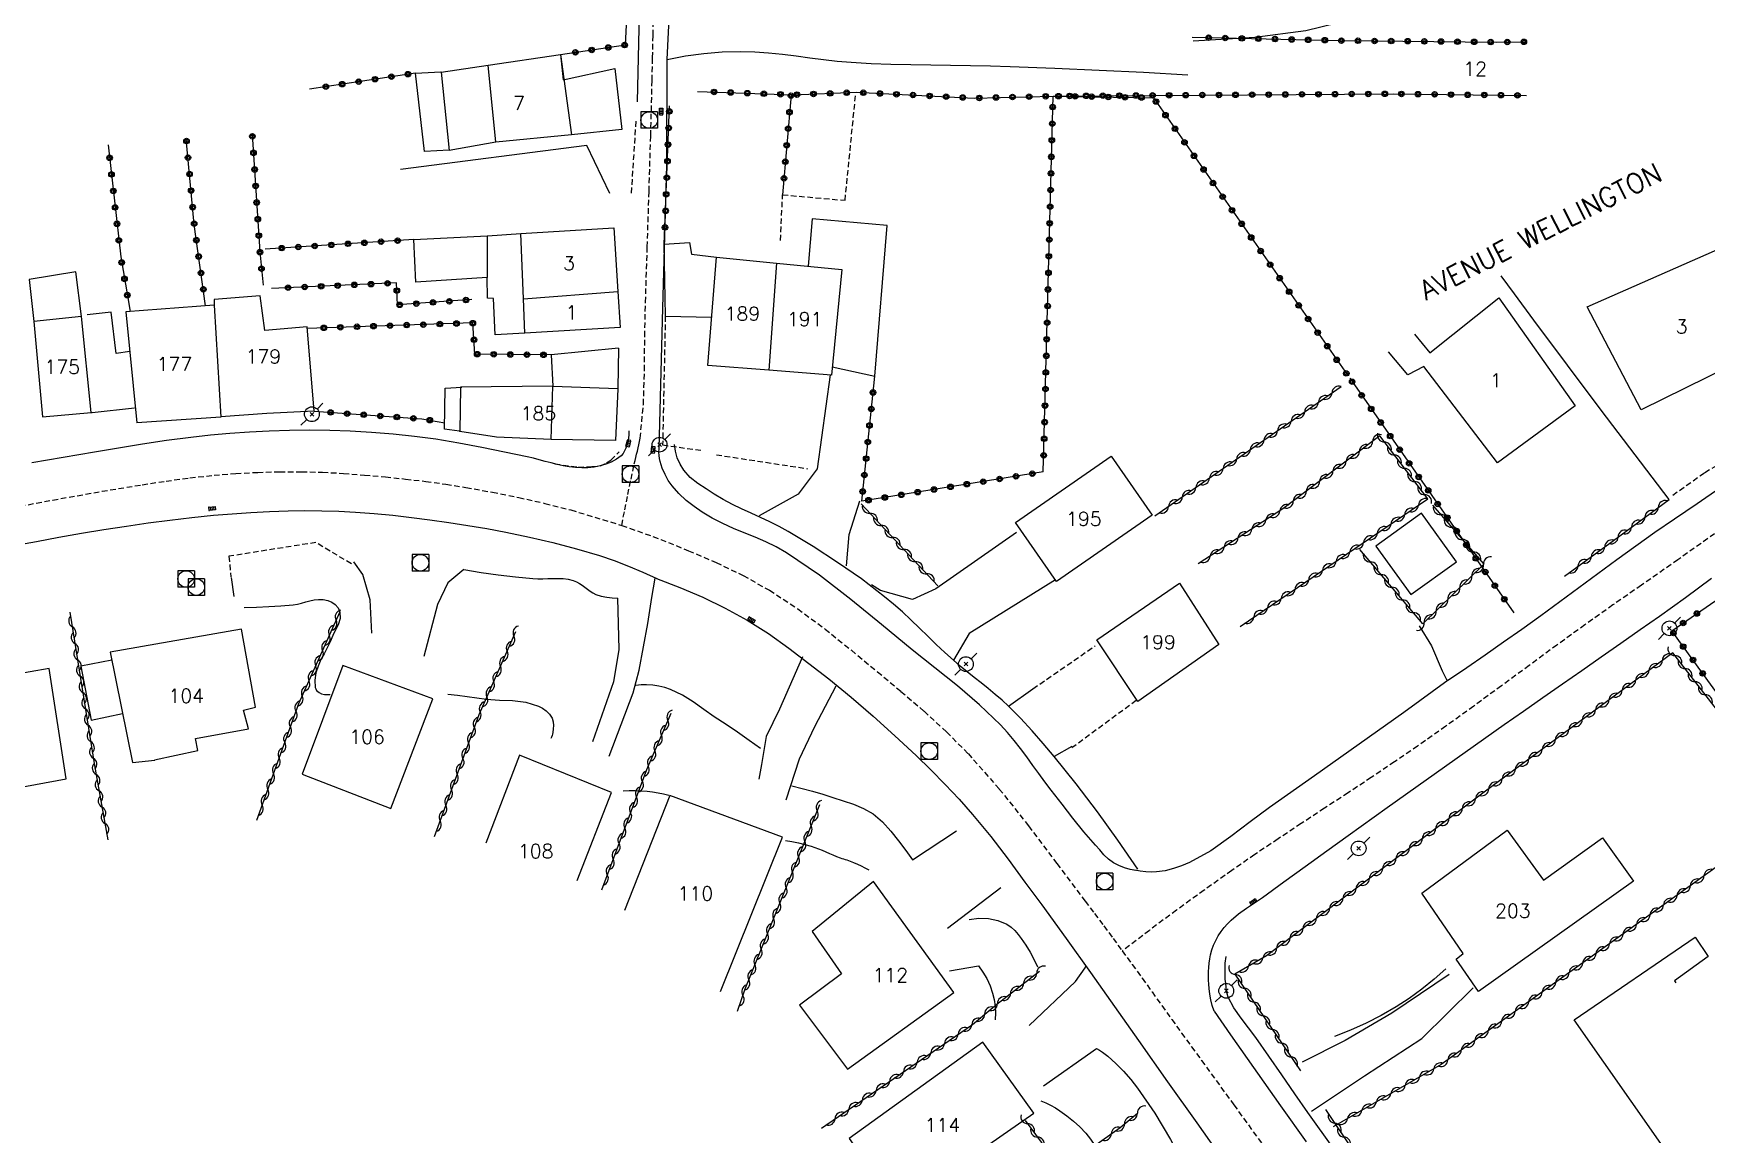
# Model space of a CAD drawing. Header units: millimetres. Extents: x 150997 to 152001, y 151999 to 153001.
# Drawn here: x 151647.9 to 151799.2, y 152485.7 to 152585.3 of the extents above; entities that cross this region are included whole.
import ezdxf
from ezdxf.enums import TextEntityAlignment as Align

# ---------------------------------------------------------------- set-up
doc = ezdxf.new("R2010")
doc.units = ezdxf.units.MM
doc.linetypes.add('DASHED', pattern=[0.75, 0.5, -0.25])
doc.layers.get('0').update_dxf_attribs({"linetype": 'CONTINUOUS'})
for name, color, linetype in [('W0001', 6, 'DASHED'), ('W0008', 7, 'CONTINUOUS'), ('W0014', 7, 'CONTINUOUS'), ('W0017', 7, 'CONTINUOUS'), ('W0071', 7, 'CONTINUOUS'), ('W0101', 7, 'CONTINUOUS'), ('W0104', 1, 'CONTINUOUS'), ('W0112', 1, 'DASHED'), ('W0211', 2, 'CONTINUOUS'), ('W0214', 2, 'CONTINUOUS'), ('W0300', 7, 'CONTINUOUS'), ('W0310', 3, 'CONTINUOUS'), ('W0323', 7, 'CONTINUOUS'), ('W0401', 7, 'CONTINUOUS'), ('W0420', 7, 'CONTINUOUS'), ('W0473', 7, 'CONTINUOUS'), ('W0989', 7, 'CONTINUOUS'), ('W0991', 7, 'CONTINUOUS'), ('W1102', 7, 'CONTINUOUS')]:
    doc.layers.add(name, color=color, linetype=linetype)
doc.styles.get("Standard").update_dxf_attribs({"font": 'romans.shx', "width": 0.85})

# ---------------------------------------------------------------- blocks, each defined once
blk = doc.blocks.new('T473')
for p, q in [((-0.166667, 0.166667), (0.166667, -0.166667)), ((-0.166667, -0.166667), (0.166667, 0.166667)), ((0.500001, 0.500001), (1.000002, 1.000002)), ((-1.000002, -1.000002), (-0.500001, -0.500001))]:
    blk.add_line(p, q)
blk.add_ellipse((0, 0), major_axis=(0.471405, 0.471405), ratio=1, start_param=5.4977871438, end_param=11.780972451)
blk = doc.blocks.new('T420')
for p, q in [((0.75, 0.75), (-0.75, 0.75)), ((-0.75, 0.75), (-0.75, -0.75)), ((0.75, 0.75), (0.75, -0.75)), ((0.75, -0.75), (-0.75, -0.75))]:
    blk.add_line(p, q)
blk.add_ellipse((0, 0), major_axis=(-0.53, 0.53), ratio=1, start_param=3.926991, end_param=10.210176)
blk = doc.blocks.new('T401')
for p, q in [((-0.3, 0.3), (0, 0.3)), ((-0.3, -0.25), (-0.3, 0.3)), ((-0.3, 0.15), (0, 0.15)), ((-0.3, 0), (0, 0)), ((0, 0.3), (0, -0.25)), ((-0.3, -0.15), (0, -0.15)), ((-0.3, -0.25), (-0.3, -0.3)), ((-0.3, -0.3), (0, -0.3)), ((0, -0.3), (0, -0.25))]:
    blk.add_line(p, q)
blk = doc.blocks.new('t310o')
at = {"color": 0, "linetype": 'Continuous'}
for centre, start, end in [((-0.5, 0.38), 216.8699, 323.1304), ((0.5, -0.37), 36.8699, 143.1303)]:
    blk.add_arc(centre, 0.625, start, end, dxfattribs=at)
blk = doc.blocks.new('t323o')
at = {"color": 0, "linetype": 'Continuous'}
for radius in [0.25, 0.15]:
    blk.add_circle((0, 0), radius, dxfattribs=at)

msp = doc.modelspace()

# ---------------------------------------------------------------- linework, layer by layer
at = {"layer": 'W0001'}
for points in [[(151701.12, 152540.81), (151701.39, 152542.2), (151701.67, 152543.6), (151701.96, 152544.99), (151702.25, 152546.38), (151702.32, 152546.66), (151702.39, 152546.95), (151702.47, 152547.24), (151702.54, 152547.53), (151702.62, 152547.81), (151702.68, 152548.1), (151702.74, 152548.4), (151702.79, 152548.69), (151703.08, 152551.75), (151703.18, 152554.83), (151703.2, 152557.91), (151703.27, 152560.98), (151703.43, 152565.99), (151703.59, 152571.01), (151703.74, 152576.03), (151703.87, 152581.05), (151703.91, 152583.09), (151703.95, 152585.13), (151703.98, 152587.17)], [(151646.71, 152542.54), (151648.19, 152542.82), (151649.68, 152543.09), (151651.16, 152543.36), (151652.65, 152543.63), (151654.14, 152543.89), (151655.63, 152544.13), (151657.78, 152544.48), (151659.93, 152544.81), (151662.09, 152545.11), (151664.26, 152545.34), (151666.23, 152545.5), (151668.21, 152545.6), (151670.19, 152545.66), (151672.18, 152545.66), (151674.08, 152545.61), (151675.97, 152545.51), (151677.87, 152545.36), (151679.76, 152545.19), (151681.58, 152545), (151683.41, 152544.78), (151685.23, 152544.53), (151687.04, 152544.24), (151689.43, 152543.81), (151691.81, 152543.33), (151694.17, 152542.8), (151696.52, 152542.2), (151701.12, 152540.81)], [(151701.12, 152540.81), (151704.65, 152539.54), (151707.16, 152538.52), (151709.65, 152537.45), (151712.1, 152536.27), (151714.47, 152534.94), (151717.04, 152533.27), (151719.5, 152531.43), (151721.88, 152529.51), (151724.24, 152527.57), (151726.36, 152525.8), (151728.45, 152524), (151730.48, 152522.13), (151732.43, 152520.17), (151735.25, 152516.97), (151737.9, 152513.63), (151740.46, 152510.23), (151743.02, 152506.83), (151743.87, 152505.71), (151744.71, 152504.59), (151745.54, 152503.46), (151746.37, 152502.33)], [(151799.92, 152540.05), (151796.6, 152537.7), (151793.3, 152535.39), (151790.73, 152533.62), (151788.19, 152531.81), (151785.67, 152529.99), (151783.16, 152528.14), (151780.65, 152526.3), (151778.14, 152524.46), (151775.61, 152522.64), (151773.07, 152520.85), (151770.98, 152519.42), (151768.88, 152518.01), (151766.78, 152516.62), (151764.66, 152515.23), (151762.55, 152513.85), (151760.45, 152512.45), (151758.35, 152511.04), (151756.27, 152509.6), (151753.77, 152507.82), (151751.28, 152506.02), (151748.82, 152504.19), (151746.37, 152502.33)], [(151746.37, 152502.33), (151747.27, 152501.1), (151748.17, 152499.86), (151749.06, 152498.62), (151749.95, 152497.38), (151750.85, 152496.14), (151751.74, 152494.9), (151752.63, 152493.66), (151753.53, 152492.43), (151756.45, 152488.41), (151759.37, 152484.39)]]:
    msp.add_lwpolyline(points, dxfattribs=at)
at = {"layer": 'W0008'}
for points in [[(151704.49, 152547.72), (151704.85, 152560.49), (151705.21, 152573.39), (151705.23, 152582.94), (151705.93, 152597.13), (151706.75, 152618.68), (151703.48, 152618.96), (151703.02, 152601.72), (151702.51, 152579.1)], [(151704.26, 152535.99), (151706.37, 152535.2), (151708.45, 152534.31), (151710.47, 152533.32), (151712.45, 152532.23), (151714.38, 152531.02), (151716.24, 152529.71), (151718.05, 152528.33), (151719.83, 152526.92), (151721.87, 152525.26), (151723.86, 152523.55), (151725.81, 152521.79), (151727.73, 152519.99), (151729.05, 152518.7), (151730.35, 152517.39), (151731.62, 152516.05), (151732.84, 152514.66), (151734.48, 152512.68), (151736.05, 152510.63), (151737.57, 152508.56), (151739.1, 152506.49), (151741.31, 152503.45), (151743.49, 152500.38), (151745.66, 152497.3), (151747.83, 152494.23), (151750.47, 152490.5), (151753.12, 152486.77), (151755.76, 152483.03)], [(151775.84, 152526.8), (151771.82, 152523.9), (151767.78, 152521.02), (151763.74, 152518.15), (151759.68, 152515.3), (151757.93, 152514.01), (151756.18, 152512.66), (151754.38, 152511.39), (151752.45, 152510.32), (151751.74, 152510.02), (151751, 152509.77), (151750.25, 152509.58), (151749.48, 152509.47), (151748.98, 152509.45), (151748.49, 152509.47), (151748, 152509.53), (151747.51, 152509.64)]]:
    msp.add_lwpolyline(points, dxfattribs=at)
at = {"layer": 'W0014'}
for points in [[(151701.77, 152549.37), (151701.77, 152549.04), (151701.73, 152548.7), (151701.66, 152548.37), (151701.57, 152548.05), (151701.48, 152547.8), (151701.38, 152547.55), (151701.25, 152547.31), (151701.08, 152547.11), (151700.65, 152546.78), (151700.18, 152546.53), (151699.69, 152546.34), (151699.18, 152546.2), (151698.63, 152546.08), (151698.06, 152546.02), (151697.5, 152546.01), (151696.93, 152546.03), (151696.38, 152546.09), (151695.82, 152546.19), (151695.28, 152546.31), (151694.74, 152546.45), (151694.2, 152546.59), (151693.66, 152546.74), (151693.13, 152546.88), (151692.58, 152547), (151690.52, 152547.43), (151688.46, 152547.86), (151686.38, 152548.25), (151684.3, 152548.59), (151682.38, 152548.84), (151680.45, 152549.05), (151678.51, 152549.21), (151676.57, 152549.33), (151674.74, 152549.39), (151672.91, 152549.41), (151671.09, 152549.38), (151669.26, 152549.33), (151667.48, 152549.24), (151665.7, 152549.11), (151663.93, 152548.95), (151662.16, 152548.76), (151659.97, 152548.47), (151657.8, 152548.14), (151655.62, 152547.78), (151653.45, 152547.42), (151650.62, 152546.95), (151647.79, 152546.47)], [(151747.61, 152509.61), (151747.08, 152509.69), (151746.56, 152509.84), (151746.06, 152510.04), (151745.59, 152510.29), (151745.12, 152510.63), (151744.71, 152511.03), (151744.33, 152511.46), (151743.95, 152511.88), (151742.91, 152513.09), (151741.91, 152514.34), (151740.93, 152515.61), (151739.95, 152516.87), (151739.38, 152517.61), (151738.83, 152518.36), (151738.28, 152519.11), (151737.73, 152519.87), (151737.17, 152520.62), (151736.59, 152521.36), (151735.99, 152522.07), (151735.36, 152522.77), (151733.47, 152524.59), (151731.47, 152526.29), (151729.42, 152527.92), (151727.37, 152529.55), (151724.61, 152531.83), (151721.84, 152534.12), (151718.99, 152536.32), (151716.01, 152538.33), (151715.09, 152538.86), (151714.14, 152539.32), (151713.17, 152539.74), (151712.2, 152540.14), (151711.22, 152540.54), (151710.26, 152540.97), (151709.31, 152541.45), (151708.4, 152542), (151707.66, 152542.51), (151706.95, 152543.07), (151706.28, 152543.69), (151705.68, 152544.37), (151705.33, 152544.88), (151705.04, 152545.42), (151704.79, 152545.98), (151704.6, 152546.57), (151704.54, 152546.85), (151704.5, 152547.14), (151704.48, 152547.43), (151704.49, 152547.72)], [(151747.78, 152509.72), (151745.98, 152512.33), (151744.12, 152514.91), (151742.2, 152517.43), (151740.21, 152519.91), (151739.23, 152521.09), (151738.22, 152522.24), (151737.18, 152523.36), (151736.1, 152524.45), (151735.5, 152525), (151734.88, 152525.53), (151734.26, 152526.05), (151733.62, 152526.56), (151732.98, 152527.06), (151732.35, 152527.57), (151731.72, 152528.08), (151731.1, 152528.61), (151730.32, 152529.32), (151729.55, 152530.05), (151728.79, 152530.78), (151728.03, 152531.52), (151727.27, 152532.26), (151726.5, 152532.99), (151725.7, 152533.69), (151724.88, 152534.36), (151722.79, 152535.96), (151720.63, 152537.46), (151718.43, 152538.89), (151716.18, 152540.25), (151715.36, 152540.71), (151714.52, 152541.13), (151713.67, 152541.52), (151712.81, 152541.91), (151711.96, 152542.3), (151711.12, 152542.71), (151710.29, 152543.15), (151709.48, 152543.63), (151708.75, 152544.1), (151708.01, 152544.58), (151707.32, 152545.14), (151706.73, 152545.8), (151706.4, 152546.33), (151706.14, 152546.91), (151705.97, 152547.51), (151705.88, 152548.13)], [(151800.38, 152544.17), (151798.33, 152542.76), (151796.28, 152541.36), (151794.52, 152540.15), (151792.79, 152538.92), (151791.07, 152537.68), (151789.36, 152536.42), (151787.65, 152535.15), (151785.94, 152533.89), (151784.22, 152532.64), (151782.5, 152531.4), (151780.85, 152530.24), (151779.19, 152529.08), (151777.53, 152527.94), (151775.86, 152526.8)], [(151646.17, 152538.99), (151648.2, 152539.36), (151650.24, 152539.73), (151652.27, 152540.09), (151654.31, 152540.43), (151656.36, 152540.75), (151658.32, 152541.03), (151660.28, 152541.29), (151662.25, 152541.52), (151664.22, 152541.72), (151665.9, 152541.86), (151667.58, 152541.98), (151669.27, 152542.07), (151670.95, 152542.12), (151672.48, 152542.14), (151674.01, 152542.13), (151675.54, 152542.09), (151677.06, 152542.01), (151678.74, 152541.89), (151680.42, 152541.73), (151682.1, 152541.53), (151683.77, 152541.32), (151685.49, 152541.08), (151687.21, 152540.81), (151688.92, 152540.52), (151690.63, 152540.19), (151692.77, 152539.73), (151694.9, 152539.25), (151697.02, 152538.7), (151699.11, 152538.07), (151700.43, 152537.62), (151701.73, 152537.12), (151703.02, 152536.58), (151704.28, 152535.99)], [(151754.67, 152496.89), (151754.51, 152497.39), (151754.39, 152497.9), (151754.29, 152498.41), (151754.23, 152498.93), (151754.2, 152499.31), (151754.18, 152499.69), (151754.17, 152500.07), (151754.17, 152500.46), (151754.19, 152500.84), (151754.23, 152501.22), (151754.28, 152501.61), (151754.35, 152501.98), (151754.47, 152502.43), (151754.63, 152502.86), (151754.83, 152503.28), (151755.05, 152503.68), (151755.31, 152504.07), (151755.59, 152504.44), (151755.89, 152504.79), (151756.22, 152505.12), (151756.89, 152505.69), (151757.6, 152506.19), (151758.33, 152506.67), (151759.04, 152507.16), (151760.98, 152508.57), (151762.91, 152509.97), (151764.85, 152511.37), (151766.79, 152512.77), (151770.31, 152515.29), (151773.84, 152517.79), (151777.36, 152520.3), (151780.9, 152522.79), (151782.65, 152524.02), (151784.4, 152525.25), (151786.16, 152526.48), (151787.91, 152527.7), (151789.67, 152528.93), (151791.43, 152530.15), (151793.18, 152531.38), (151794.94, 152532.61), (151796.12, 152533.45), (151797.29, 152534.3), (151798.46, 152535.16), (151799.63, 152536.02)], [(151765.5, 152484.43), (151763.16, 152487.73), (151761.98, 152489.42), (151760.8, 152491.11), (151759.62, 152492.8), (151758.45, 152494.5), (151757.79, 152495.38), (151757.11, 152496.25), (151756.46, 152497.17), (151755.95, 152498.16), (151755.85, 152498.45), (151755.79, 152498.76), (151755.75, 152499.06), (151755.72, 152499.37), (151755.68, 152499.78), (151755.67, 152500.19), (151755.66, 152500.6), (151755.67, 152501.01), (151755.68, 152501.22), (151755.7, 152501.42), (151755.72, 152501.62), (151755.75, 152501.83)], [(151763.02, 152485.06), (151760.71, 152488.33), (151759.2, 152490.47), (151757.7, 152492.61), (151756.2, 152494.75), (151754.7, 152496.89)]]:
    msp.add_lwpolyline(points, dxfattribs=at)
at = {"layer": 'W0017'}
for points in [[(151752.79, 152584.63), (151758.36, 152584.95), (151762.96, 152585.55), (151767.27, 152586.6), (151772.48, 152588.94), (151777.85, 152592.95), (151781.02, 152596.34)], [(151700.04, 152570.82), (151697.97, 152575.16), (151681.13, 152572.99)], [(151719.95, 152554.42), (151718.79, 152545.92), (151717.07, 152543.63), (151713.56, 152541.66)], [(151721.45, 152537.15), (151721.69, 152539.99), (151722.65, 152543.02)], [(151736.8, 152540.15), (151729.52, 152535.06), (151727.41, 152534.12), (151724.52, 152534.92), (151723.69, 152535.42)], [(151678.53, 152531.07), (151678.38, 152534.08), (151677.73, 152536.38), (151676.9, 152537.5)], [(151665.8, 152536.08), (151666.04, 152534.37)], [(151686.85, 152536.82), (151685.4, 152535.62), (151684.48, 152533.64), (151683.23, 152528.95)], [(151699.97, 152519.94), (151702.16, 152525.67), (151702.71, 152527.71), (151703.49, 152531.95), (151703.83, 152534.28), (151704.15, 152536.02)], [(151740.34, 152535.89), (151732.54, 152531.04), (151731.1, 152528.61)], [(151700.75, 152534.24), (151700.86, 152529.59), (151700.38, 152526.66), (151698.48, 152521.22)], [(151773.2, 152531.71), (151774.33, 152529.93), (151775.29, 152527.64), (151775.75, 152526.74)], [(151717.45, 152528.91), (151715.37, 152524.19), (151714.17, 152521.73), (151713.76, 152519.19), (151713.53, 152517.86)], [(151715.98, 152515.99), (151717.2, 152519.7), (151718.57, 152522.62), (151720.52, 152526.29)], [(151736.1, 152524.45), (151738.3, 152526.03)], [(151741.81, 152520.8), (151740.21, 152519.91)], [(151727.41, 152510.57), (151731.37, 152513.18)], [(151735.39, 152508.02), (151730.57, 152504.37)], [(151737.95, 152495.57), (151742.14, 152499.57), (151743.02, 152500.8), (151743.12, 152501.04)], [(151775.92, 152500.2), (151770.73, 152496.7), (151766.52, 152494.23), (151762.64, 152492.26)], [(151763.48, 152487.85), (151768.27, 152491.02), (151773.46, 152494.42), (151778.09, 152498.99)], [(151739.24, 152490.13), (151744.04, 152493.51)]]:
    msp.add_lwpolyline(points, dxfattribs=at)
at = {"layer": 'W0071'}
msp.add_lwpolyline([(151705.23, 152582.94), (151706.88, 152583.26), (151708.54, 152583.48), (151710.21, 152583.62), (151711.89, 152583.67), (151713.15, 152583.64), (151714.4, 152583.55), (151715.65, 152583.42), (151716.89, 152583.26), (151718.13, 152583.09), (151719.37, 152582.92), (151720.61, 152582.78), (151721.86, 152582.68), (151723.66, 152582.58), (151725.46, 152582.51), (151727.26, 152582.47), (151729.05, 152582.44), (151730.85, 152582.41), (151732.65, 152582.39), (151734.45, 152582.35), (151736.25, 152582.3), (151740.26, 152582.14), (151744.28, 152581.97), (151748.3, 152581.78), (151752.31, 152581.56)], dxfattribs=at)
at = {"layer": 'W0101'}
for points in [[(151684.79, 152581.8), (151689.04, 152582.41)], [(151689.04, 152582.41), (151695.58, 152583.38)], [(151695.58, 152583.38), (151695.83, 152581.08), (151700.5, 152582.12)], [(151685.53, 152574.7), (151685.53, 152574.73), (151683.3, 152574.6), (151682.48, 152581.71), (151684.76, 152581.82), (151684.79, 152581.8)], [(151700.5, 152582.12), (151701.14, 152576.61)], [(151701.14, 152576.61), (151696.57, 152576.12)], [(151689.74, 152575.47), (151689.74, 152575.45), (151685.53, 152574.7)], [(151696.57, 152576.12), (151689.74, 152575.47)], [(151692.24, 152561.3), (151692.01, 152567.2), (151700.4, 152567.72)], [(151700.4, 152567.72), (151700.77, 152561.95)], [(151805.22, 152557.13), (151793.28, 152551.26), (151788.41, 152560.58), (151801.41, 152566.31)], [(151714.42, 152554.83), (151708.9, 152555.26), (151709.69, 152565.06), (151715.12, 152564.53)], [(151715.12, 152564.53), (151721.01, 152563.95), (151720.08, 152554.4)], [(151673.31, 152551.12), (151672.68, 152558.76), (151668.85, 152558.44), (151668.42, 152561.56), (151664.29, 152561.23), (151664.27, 152560.72)], [(151700.98, 152558.69), (151692.36, 152558.18), (151692.24, 152561.3)], [(151700.77, 152561.95), (151700.98, 152558.69)], [(151772.8, 152558.09), (151774.18, 152556.41), (151780.42, 152561.38), (151787.31, 152551.62)], [(151653.15, 152551.02), (151652.27, 152559.69), (151647.96, 152559.24), (151648.76, 152550.61)], [(151664.27, 152560.72), (151656.3, 152560.12), (151657.27, 152550.07)], [(151664.27, 152560.72), (151664.27, 152560.72)], [(151787.31, 152551.62), (151780.29, 152546.47), (151773.64, 152555.18), (151772.18, 152554.43), (151770.45, 152556.5)], [(151720.08, 152554.4), (151714.42, 152554.83)], [(151694.9, 152553.41), (151686.54, 152553.29), (151686.47, 152549.29)], [(151700.78, 152553.16), (151700.57, 152548.47), (151694.73, 152548.57)], [(151700.78, 152553.16), (151694.9, 152553.38), (151694.9, 152553.41)], [(151700.78, 152553.19), (151700.78, 152553.16)], [(151648.76, 152550.61), (151653.15, 152551.01)], [(151664.89, 152550.6), (151657.27, 152550.07)], [(151673.31, 152551.12), (151669.04, 152550.91), (151664.88, 152550.63)], [(151664.88, 152550.63), (151664.89, 152550.6)], [(151686.47, 152549.29), (151686.46, 152549.32), (151685.11, 152549.52)], [(151694.73, 152548.57), (151689.8, 152548.78), (151686.47, 152549.29)], [(151697.1, 152508.7), (151700.21, 152516.66), (151691.89, 152520.03), (151688.82, 152512.07)], [(151710.04, 152498.66), (151715.64, 152512.62), (151705.46, 152516.39), (151701.37, 152505.98)], [(151798.85, 152482.46), (151793.58, 152478.68), (151791.47, 152482.05), (151795.05, 152484.93), (151787.21, 152496.11), (151798.15, 152503.58), (151799.34, 152501.83), (151796.3, 152499.62), (151796.43, 152499.45)]]:
    msp.add_lwpolyline(points, dxfattribs=at)
for points in [[(151749.07, 152541.74), (151740.42, 152535.73), (151736.72, 152541.06), (151745.37, 152547.07)], [(151747.79, 152524.89), (151744.06, 152530.46), (151751.53, 152535.58), (151755.11, 152530.04)], [(151668.01, 152524.37), (151666.75, 152531.43), (151654.88, 152529.33), (151656.89, 152519.36), (151658.9, 152519.57), (151658.89, 152519.6), (151662.81, 152520.46), (151662.59, 152521.55), (151667.37, 152522.4), (151666.93, 152524.1)], [(151650.91, 152517.88), (151649.36, 152527.87), (151640.74, 152526.36), (151642.55, 152516.36)], [(151680.26, 152515.21), (151684.03, 152525.13), (151675.9, 152528.15), (151672.22, 152518.31)], [(151792.59, 152508.64), (151778.57, 152498.67), (151776.57, 152501.57), (151777.18, 152502.11), (151773.45, 152507.55), (151781.18, 152513.26), (151784.44, 152508.72), (151789.78, 152512.55)], [(151731.15, 152498.56), (151723.89, 152508.62), (151718.33, 152504.09), (151720.98, 152500.27), (151717.2, 152497.43), (151721.53, 152491.64)], [(151738.38, 152487.67), (151733.77, 152494.09), (151721.68, 152485.36), (151726.09, 152479.09)]]:
    msp.add_lwpolyline(points, close=True, dxfattribs=at)
at = {"layer": 'W0104'}
for points in [[(151689.74, 152575.47), (151689.04, 152582.41)], [(151695.58, 152583.38), (151696.57, 152576.12)], [(151684.79, 152581.8), (151685.53, 152574.7)], [(151692.36, 152558.18), (151689.67, 152558.05), (151689.52, 152561.32), (151689, 152561.35), (151688.96, 152563.23), (151682.5, 152562.81), (151682.32, 152566.65), (151688.97, 152567), (151689, 152566.98), (151692.01, 152567.2)], [(151720.15, 152555.13), (151723.99, 152554.31), (151725.12, 152567.93), (151718.34, 152568.52), (151717.98, 152564.25)], [(151688.97, 152567), (151688.96, 152563.23)], [(151704.97, 152566.25), (151707.25, 152566.38), (151707.43, 152565.34), (151709.69, 152565.06)], [(151705.07, 152559.72), (151704.97, 152566.25)], [(151652.27, 152559.69), (151651.78, 152563.72), (151647.54, 152563.03), (151647.96, 152559.24)], [(151656.65, 152556.53), (151655.43, 152556.34), (151654.97, 152560.09), (151652.8, 152559.85)], [(151705.07, 152559.72), (151709.25, 152559.62)], [(151700.82, 152556.82), (151694.74, 152556.22), (151694.9, 152553.41)], [(151700.82, 152556.82), (151700.78, 152553.19)], [(151685.11, 152549.52), (151685.17, 152553.21), (151686.68, 152553.29)], [(151694.73, 152548.57), (151694.9, 152553.41)], [(151653.15, 152551.01), (151653.26, 152551.02), (151657.08, 152551.44)], [(151655.03, 152528.61), (151652.23, 152528.07), (151653.16, 152523.2), (151655.99, 152523.81)]]:
    msp.add_lwpolyline(points, dxfattribs=at)
msp.add_lwpolyline([(151776.58, 152537.52), (151773.42, 152541.92), (151769.29, 152538.94), (151772.45, 152534.55)], close=True, dxfattribs=at)
at = {"layer": 'W0112'}
for points in [[(151715.48, 152566.57), (151715.66, 152570.7), (151721.31, 152570.2), (151722.26, 152579.71)], [(151702, 152570.86), (151702.44, 152577.55)], [(151705.06, 152559.71), (151704.82, 152548.08), (151708.53, 152547.56)], [(151796.14, 152543.54), (151799.04, 152545.6), (151802.04, 152547.35), (151804.62, 152548.71)], [(151695.07, 152546.37), (151697.18, 152546.07), (151698.44, 152546.13), (151699.19, 152546.19), (151699.74, 152546.46), (151700.14, 152546.7), (151700.88, 152547.46)], [(151709.68, 152547.19), (151717.92, 152545.93)], [(151676.68, 152537.33), (151673.47, 152539.26), (151665.6, 152538.01), (151665.79, 152536.16)], [(151738.3, 152526.03), (151743.93, 152529.92)], [(151747.64, 152524.97), (151741.73, 152520.63)]]:
    msp.add_lwpolyline(points, dxfattribs=at)
at = {"layer": 'W0211'}
for points in [[(151666.99, 152533.38), (151668.1, 152533.41), (151669.21, 152533.46), (151670.31, 152533.53), (151671.42, 152533.62), (151671.8, 152533.68), (151672.18, 152533.77), (151672.55, 152533.88), (151672.92, 152533.98), (151673.32, 152534.07), (151673.72, 152534.12), (151674.14, 152534.11), (151674.54, 152534.02), (151674.9, 152533.86), (151675.22, 152533.64), (151675.48, 152533.34), (151675.64, 152532.97), (151675.66, 152532.38), (151675.47, 152531.81), (151675.2, 152531.31), (151674.99, 152530.84), (151674.77, 152530.27), (151674.5, 152529.73), (151674.21, 152529.2), (151673.93, 152528.67), (151673.68, 152528.08), (151673.48, 152527.46), (151673.38, 152526.82), (151673.41, 152526.16), (151673.46, 152526.02), (151673.54, 152525.89), (151673.64, 152525.78), (151673.76, 152525.69), (151673.99, 152525.58), (151674.24, 152525.51), (151674.5, 152525.5), (151674.76, 152525.53)], [(151685.39, 152525.55), (151686.27, 152525.44), (151687.15, 152525.33), (151688.03, 152525.22), (151688.91, 152525.1), (151690.06, 152525.01), (151691.25, 152524.97), (151692.45, 152524.83), (151693.59, 152524.47), (151693.96, 152524.27), (151694.3, 152524.03), (151694.6, 152523.73), (151694.83, 152523.37), (151694.93, 152523.05), (151694.96, 152522.72), (151694.93, 152522.4), (151694.89, 152522.08), (151694.86, 152521.94), (151694.82, 152521.8), (151694.77, 152521.66), (151694.7, 152521.54)], [(151701.26, 152516.79), (151701.8, 152516.82), (151702.34, 152516.82), (151702.88, 152516.8), (151703.42, 152516.76), (151703.91, 152516.7), (151704.4, 152516.62), (151704.89, 152516.52), (151705.37, 152516.4)], [(151715.92, 152512.32), (151716.51, 152512.22), (151717.1, 152512.1), (151717.68, 152511.95), (151718.26, 152511.79), (151718.59, 152511.68), (151718.92, 152511.56), (151719.25, 152511.43), (151719.57, 152511.29), (151719.89, 152511.15), (151720.21, 152511.02), (151720.54, 152510.88), (151720.86, 152510.76), (151721.01, 152510.7), (151721.16, 152510.65), (151721.32, 152510.6), (151721.47, 152510.55), (151721.62, 152510.5), (151721.77, 152510.45), (151721.92, 152510.39), (151722.07, 152510.33), (151722.42, 152510.18), (151722.77, 152510.02), (151723.11, 152509.85), (151723.45, 152509.67)], [(151730.74, 152500.54), (151733.38, 152500.98)], [(151733.38, 152500.98), (151733.78, 152500.42), (151734.13, 152499.82), (151734.42, 152499.18), (151734.65, 152498.52), (151734.79, 152497.93), (151734.88, 152497.33), (151734.91, 152496.72), (151734.87, 152496.11)], [(151775.63, 152500.71), (151774.57, 152499.77), (151773.46, 152498.88), (151772.31, 152498.04), (151771.12, 152497.27), (151769.78, 152496.49), (151768.41, 152495.79), (151767, 152495.15), (151765.56, 152494.59)], [(151739, 152488.76), (151739.45, 152488.58), (151739.89, 152488.37), (151740.32, 152488.14), (151740.73, 152487.88), (151741.36, 152487.42), (151741.96, 152486.93), (151742.53, 152486.41), (151743.07, 152485.85), (151743.5, 152485.31), (151743.9, 152484.74), (151744.28, 152484.16), (151744.65, 152483.58), (151744.82, 152483.33), (151744.99, 152483.08), (151745.16, 152482.82), (151745.32, 152482.57)]]:
    msp.add_lwpolyline(points, dxfattribs=at)
at = {"layer": 'W0214'}
for points in [[(151686.85, 152536.82), (151688.4, 152536.56), (151689.95, 152536.34), (151691.51, 152536.15), (151693.08, 152535.99), (151693.53, 152535.97), (151693.99, 152535.97), (151694.44, 152535.99), (151694.9, 152536), (151695.36, 152536.01), (151695.83, 152535.99), (151696.29, 152535.93), (151696.74, 152535.82), (151697.03, 152535.71), (151697.29, 152535.56), (151697.54, 152535.39), (151697.78, 152535.21), (151698.02, 152535.03), (151698.26, 152534.85), (151698.52, 152534.7), (151698.79, 152534.57), (151699.27, 152534.42), (151699.77, 152534.31), (151700.27, 152534.25), (151700.77, 152534.24)], [(151713.66, 152520.64), (151712.63, 152521.37), (151711.6, 152522.1), (151710.55, 152522.81), (151709.49, 152523.51), (151708.54, 152524.16), (151707.59, 152524.84), (151706.6, 152525.46), (151705.54, 152525.97), (151705.01, 152526.15), (151704.47, 152526.27), (151703.92, 152526.35), (151703.37, 152526.4), (151703.12, 152526.4), (151702.88, 152526.39), (151702.64, 152526.37), (151702.4, 152526.32)], [(151716.49, 152517.26), (151717.43, 152517.03), (151718.36, 152516.78), (151719.29, 152516.5), (151720.2, 152516.2), (151721.13, 152515.9), (151722.07, 152515.59), (151722.99, 152515.22), (151723.85, 152514.71), (151724.71, 152513.99), (151725.45, 152513.15), (151726.13, 152512.27), (151726.8, 152511.4), (151726.96, 152511.2), (151727.12, 152511), (151727.27, 152510.79), (151727.41, 152510.57)], [(151732.53, 152505.17), (151733.4, 152505.28), (151734.27, 152505.25), (151735.13, 152505.07), (151735.94, 152504.75), (151736.33, 152504.49), (151736.66, 152504.17), (151736.95, 152503.82), (151737.22, 152503.46), (151737.65, 152502.86), (151738.04, 152502.23), (151738.39, 152501.57), (151738.7, 152500.9)], [(151744.04, 152493.51), (151744.31, 152493.35), (151744.57, 152493.18), (151744.83, 152493), (151745.07, 152492.8), (151745.8, 152492.15), (151746.49, 152491.45), (151747.15, 152490.71), (151747.75, 152489.93), (151749.31, 152487.66), (151750.73, 152485.29), (151752, 152482.84), (151753.11, 152480.32)]]:
    msp.add_lwpolyline(points, dxfattribs=at)
at = {"layer": 'W0300'}
msp.add_lwpolyline([(151795.8, 152543.15), (151792.73, 152547.19), (151789.68, 152551.24), (151786.63, 152555.29), (151783.59, 152559.36), (151781.82, 152561.74), (151780.61, 152563.37)], dxfattribs=at)
at = {"layer": 'W0310'}
for points in [[(151749.33, 152541.66), (151766.17, 152553.37)], [(151757.02, 152531.67), (151774, 152543.2), (151769.65, 152548.9), (151760.9, 152542.3), (151753.23, 152537.33)], [(151786.35, 152536.23), (151790.79, 152539.45), (151795.8, 152543.15)], [(151729.71, 152535.34), (151722.76, 152542.76)], [(151774.41, 152542.64), (151779.06, 152537.3), (151773.54, 152531.9), (151767.85, 152538.64)], [(151651.23, 152532.95), (151653.45, 152519.1), (151654.67, 152512.38)], [(151675.63, 152532.98), (151671.91, 152524.66), (151668.1, 152514.11)], [(151684.19, 152512.67), (151688.23, 152523.72), (151691.56, 152531.2)], [(151810.89, 152509.71), (151807.56, 152514.53), (151796.14, 152529.29), (151779.1, 152516.69), (151759.42, 152501.89), (151756.55, 152500.24), (151762.48, 152491.49)], [(151705.55, 152523.81), (151703.37, 152518.69), (151699.28, 152507.81)], [(151711.6, 152496.87), (151712.28, 152498.89), (151719.03, 152515.56)], [(151806.99, 152514.87), (151775.2, 152492.05), (151765.44, 152486.43)], [(151719.17, 152486.31), (151732.82, 152495.69), (151735.02, 152497.5), (151738.89, 152500.51)], [(151728.26, 152473.63), (151731.71, 152476.12), (151742.66, 152483.85), (151746.17, 152486.35), (151747.76, 152487.67)], [(151737.59, 152486.99), (151740.48, 152483.08)], [(151764.75, 152488), (151773.96, 152474.23), (151775.82, 152472.56), (151777.46, 152471.85)]]:
    msp.add_lwpolyline(points, dxfattribs=at)
at = {"layer": 'W0323'}
for points in [[(151695.58, 152583.38), (151701.45, 152584.25), (151701.88, 152592.58), (151701.84, 152592.77), (151693.06, 152591.96), (151678.96, 152589.83), (151673.22, 152588.92)], [(151752.68, 152584.95), (151766.06, 152584.64), (151780.21, 152584.51), (151782.86, 152584.53)], [(151682.48, 152581.71), (151672.89, 152580.25)], [(151707.97, 152580.05), (151716.62, 152579.74), (151722.31, 152579.97), (151732.99, 152579.45), (151740.11, 152579.63)], [(151716.43, 152579.75), (151715.66, 152570.7)], [(151739.23, 152545.64), (151740.11, 152579.63), (151749.18, 152579.48), (151766.7, 152554.45)], [(151740.11, 152579.63), (151770.85, 152579.83), (151782.92, 152579.68)], [(151704.97, 152566.25), (151705.45, 152578.73)], [(151654.69, 152575.23), (151655.83, 152565.09)], [(151663.5, 152560.66), (151662.48, 152568.01), (151661.75, 152575.75)], [(151667.72, 152576.19), (151668.41, 152565.55), (151668.69, 152562.52)], [(151682.32, 152566.65), (151668.88, 152565.78)], [(151655.83, 152565.09), (151656.67, 152560.14)], [(151687.56, 152561.22), (151680.85, 152560.74), (151680.76, 152562.73), (151669.46, 152562.23)], [(151694.74, 152556.22), (151687.85, 152556.3), (151687.65, 152559.11), (151672.69, 152558.62)], [(151739.23, 152545.64), (151722.82, 152542.99), (151723.99, 152554.31)], [(151766.93, 152554.12), (151781.77, 152532.9)], [(151673.31, 152551.12), (151683.05, 152550.44), (151685.12, 152550.08)], [(151807.65, 152515.28), (151796.05, 152531.26), (151800.02, 152534.02), (151803.87, 152536.83), (151808.42, 152539.7), (151811.62, 152540.87), (151814.42, 152541.31), (151817.79, 152541.47), (151819.57, 152541.47)]]:
    msp.add_lwpolyline(points, dxfattribs=at)
at = {"layer": 'W1102'}
for points in [[(151715.12, 152564.53), (151714.42, 152554.83)], [(151692.24, 152561.3), (151700.77, 152561.95)], [(151664.27, 152560.72), (151664.89, 152550.6)]]:
    msp.add_lwpolyline(points, dxfattribs=at)

# ---------------------------------------------------------------- block references
at = {"layer": 'W0310'}
for p, rotation in [((151765.34, 152552.8), 34.84463058333762), ((151764.11, 152551.94), 34.84463058333762), ((151761.64, 152550.23), 34.84463058333762), ((151762.87, 152551.08), 34.84463058333762), ((151759.18, 152548.51), 34.84463058333762), ((151760.41, 152549.37), 34.84463058333762), ((151769, 152548.41), 217.0194072875385), ((151770.07, 152548.35), 127.3608917764122), ((151756.72, 152546.8), 34.84463058333762), ((151757.95, 152547.66), 34.84463058333762), ((151767.81, 152547.5), 217.0194072875385), ((151770.98, 152547.16), 127.3608917764122), ((151755.49, 152545.94), 34.84463058333762), ((151765.41, 152545.7), 217.0194072875385), ((151766.61, 152546.6), 217.0194072875385), ((151771.89, 152545.97), 127.3608917764122), ((151753.03, 152544.23), 34.84463058333762), ((151754.26, 152545.08), 34.84463058333762), ((151763.01, 152543.89), 217.0194072875385), ((151764.21, 152544.79), 217.0194072875385), ((151772.8, 152544.77), 127.3608917764122), ((151773.71, 152543.58), 127.3608917764122), ((151750.56, 152542.51), 34.84463058333762), ((151751.8, 152543.37), 34.84463058333762), ((151761.82, 152542.99), 217.0194072875385), ((151773.15, 152542.63), 34.17248332154682), ((151794.83, 152542.43), 36.43032963590207), ((151723.56, 152541.9), 133.1598367138821), ((151724.58, 152540.81), 133.1598367138821), ((151759.35, 152541.29), 212.9263082302335), ((151760.61, 152542.11), 212.9263082302335), ((151770.67, 152540.94), 34.17248332154682), ((151771.91, 152541.78), 34.17248332154682), ((151775.15, 152541.78), 311.0725255933332), ((151776.14, 152540.65), 311.0725255933332), ((151792.41, 152540.65), 36.43032963590207), ((151793.62, 152541.54), 36.43032963590207), ((151725.61, 152539.71), 133.1598367138821), ((151756.83, 152539.66), 212.9263082302335), ((151758.09, 152540.47), 212.9263082302335), ((151768.19, 152539.26), 34.17248332154682), ((151769.43, 152540.1), 34.17248332154682), ((151777.12, 152539.52), 311.0725255933332), ((151791.2, 152539.76), 36.43032963590207), ((151726.64, 152538.62), 133.1598367138821), ((151727.66, 152537.53), 133.1598367138821), ((151754.31, 152538.03), 212.9263082302335), ((151755.57, 152538.84), 212.9263082302335), ((151766.95, 152538.41), 34.17248332154682), ((151768.82, 152537.5), 130.1563097040444), ((151778.11, 152538.39), 311.0725255933332), ((151788.78, 152537.99), 35.98739994943145), ((151789.99, 152538.87), 35.98739994943145), ((151728.69, 152536.43), 133.1598367138821), ((151764.47, 152536.73), 34.17248332154682), ((151765.71, 152537.57), 34.17248332154682), ((151769.79, 152536.35), 130.1563097040444), ((151777.96, 152536.21), 224.3546036441128), ((151779.03, 152537.26), 224.3546036441128), ((151787.57, 152537.11), 35.98739994943145), ((151761.99, 152535.04), 34.17248332154682), ((151763.23, 152535.89), 34.17248332154682), ((151770.75, 152535.21), 130.1563097040444), ((151776.88, 152535.17), 224.3546036441128), ((151759.5, 152533.36), 34.17248332154682), ((151760.74, 152534.2), 34.17248332154682), ((151771.72, 152534.06), 130.1563097040444), ((151774.74, 152533.07), 224.3546036441128), ((151775.81, 152534.12), 224.3546036441128), ((151651.45, 152531.62), 279.0843083584113), ((151675.29, 152532.23), 245.8740482338245), ((151758.26, 152532.52), 34.17248332154682), ((151772.69, 152532.91), 130.1563097040444), ((151773.67, 152532.02), 224.3546036441128), ((151651.68, 152530.13), 279.0843083584113), ((151674.68, 152530.86), 245.8740482338245), ((151691.38, 152530.79), 66.00908133583643), ((151651.92, 152528.65), 279.0843083584113), ((151674.07, 152529.49), 245.8740482338245), ((151690.77, 152529.42), 66.00908133583643), ((151795.18, 152528.58), 216.4632791462014), ((151796.33, 152529.04), 127.7314556956055), ((151652.16, 152527.17), 279.0843083584113), ((151673.45, 152528.12), 245.8740482338245), ((151690.16, 152528.05), 66.00908133583643), ((151793.98, 152527.69), 216.4632791462014), ((151797.25, 152527.86), 127.7314556956055), ((151652.39, 152525.69), 279.0843083584113), ((151672.23, 152525.38), 245.8740482338245), ((151672.84, 152526.75), 245.8740482338245), ((151688.94, 152525.31), 66.00908133583643), ((151689.55, 152526.68), 66.00908133583643), ((151791.56, 152525.9), 216.4632791462014), ((151792.77, 152526.79), 216.4632791462014), ((151798.17, 152526.67), 127.7314556956055), ((151799.09, 152525.49), 127.7314556956055), ((151652.63, 152524.21), 279.0843083584113), ((151671.67, 152523.99), 250.1743570877923), ((151688.33, 152523.94), 66.00908133583643), ((151789.15, 152524.12), 216.4632791462014), ((151790.36, 152525.01), 216.4632791462014), ((151652.87, 152522.73), 279.0843083584113), ((151671.16, 152522.58), 250.1743570877923), ((151687.8, 152522.53), 69.91374573010246), ((151705.29, 152523.18), 246.9162630283158), ((151787.95, 152523.23), 216.4632791462014), ((151653.11, 152521.25), 279.0843083584113), ((151670.65, 152521.17), 250.1743570877923), ((151687.28, 152521.13), 69.91374573010246), ((151704.7, 152521.8), 246.9162630283158), ((151785.53, 152521.45), 216.4632791462014), ((151786.74, 152522.34), 216.4632791462014), ((151653.34, 152519.77), 279.0843083584113), ((151670.14, 152519.76), 250.1743570877923), ((151686.77, 152519.72), 69.91374573010246), ((151704.11, 152520.42), 246.9162630283158), ((151783.12, 152519.66), 216.4632791462014), ((151784.33, 152520.55), 216.4632791462014), ((151653.6, 152518.29), 280.2746396295784), ((151669.63, 152518.35), 250.1743570877923), ((151686.25, 152518.31), 69.91374573010246), ((151703.52, 152519.04), 246.9162630283158), ((151781.91, 152518.77), 216.4632791462014), ((151653.86, 152516.81), 280.2746396295784), ((151669.12, 152516.94), 250.1743570877923), ((151685.74, 152516.9), 69.91374573010246), ((151702.45, 152516.24), 249.3934844621096), ((151702.98, 152517.64), 249.3934844621096), ((151779.5, 152516.99), 216.4632791462014), ((151780.71, 152517.88), 216.4632791462014), ((151654.13, 152515.34), 280.2746396295784), ((151668.61, 152515.52), 250.1743570877923), ((151685.22, 152515.49), 69.91374573010246), ((151701.92, 152514.83), 249.3934844621096), ((151718.8, 152514.99), 67.94310845605555), ((151777.1, 152515.19), 216.9466610575497), ((151778.3, 152516.09), 216.9466610575497), ((151654.4, 152513.86), 280.2746396295784), ((151684.71, 152514.08), 69.91374573010246), ((151701.39, 152513.43), 249.3934844621096), ((151718.24, 152513.6), 67.94310845605555), ((151775.9, 152514.29), 216.9466610575497), ((151700.87, 152512.03), 249.3934844621096), ((151717.68, 152512.21), 67.94310845605555), ((151773.5, 152512.48), 216.9466610575497), ((151774.7, 152513.39), 216.9466610575497), ((151700.34, 152510.62), 249.3934844621096), ((151717.11, 152510.82), 67.94310845605555), ((151771.11, 152510.68), 216.9466610575497), ((151772.31, 152511.58), 216.9466610575497), ((151699.81, 152509.22), 249.3934844621096), ((151716.55, 152509.43), 67.94310845605555), ((151768.71, 152508.88), 216.9466610575497), ((151769.91, 152509.78), 216.9466610575497), ((151798.95, 152509.1), 215.6655194081234), ((151715.99, 152508.04), 67.94310845605555), ((151767.51, 152507.98), 216.9466610575497), ((151797.73, 152508.23), 215.6655194081234), ((151715.42, 152506.65), 67.94310845605555), ((151765.11, 152506.17), 216.9466610575497), ((151766.31, 152507.07), 216.9466610575497), ((151795.3, 152506.48), 215.6655194081234), ((151796.52, 152507.35), 215.6655194081234), ((151714.86, 152505.26), 67.94310845605555), ((151762.72, 152504.37), 216.9466610575497), ((151763.91, 152505.27), 216.9466610575497), ((151792.86, 152504.73), 215.6655194081234), ((151794.08, 152505.6), 215.6655194081234), ((151714.3, 152503.87), 67.94310845605555), ((151761.52, 152503.47), 216.9466610575497), ((151790.42, 152502.98), 215.6655194081234), ((151791.64, 152503.85), 215.6655194081234), ((151713.73, 152502.48), 67.94310845605555), ((151759.09, 152501.7), 209.8868726493595), ((151760.32, 152502.57), 216.9466610575497), ((151789.2, 152502.1), 215.6655194081234), ((151712.61, 152499.7), 67.94310845605555), ((151713.17, 152501.09), 67.94310845605555), ((151738.64, 152500.32), 37.85757754612844), ((151756.59, 152500.19), 304.0991227846333), ((151757.79, 152500.96), 209.8868726493595), ((151786.77, 152500.36), 215.6655194081234), ((151787.99, 152501.23), 215.6655194081234), ((151712.08, 152498.3), 71.46857692556911), ((151736.27, 152498.48), 37.85757754612844), ((151737.46, 152499.4), 37.85757754612844), ((151757.43, 152498.94), 304.0991227846333), ((151784.33, 152498.61), 215.6655194081234), ((151785.55, 152499.48), 215.6655194081234), ((151735.09, 152497.56), 37.85757754612844), ((151758.27, 152497.7), 304.0991227846333), ((151781.89, 152496.86), 215.6655194081234), ((151783.11, 152497.73), 215.6655194081234), ((151732.77, 152495.66), 34.50718321353006), ((151733.93, 152496.61), 39.53541920972983), ((151759.11, 152496.46), 304.0991227846333), ((151759.95, 152495.22), 304.0991227846333), ((151780.67, 152495.98), 215.6655194081234), ((151730.3, 152493.96), 34.50718321353006), ((151731.54, 152494.81), 34.50718321353006), ((151760.79, 152493.98), 304.0991227846333), ((151778.24, 152494.23), 215.6655194081234), ((151779.46, 152495.11), 215.6655194081234), ((151729.06, 152493.11), 34.50718321353006), ((151761.63, 152492.73), 304.0991227846333), ((151775.8, 152492.48), 215.6655194081234), ((151777.02, 152493.36), 215.6655194081234), ((151726.59, 152491.41), 34.50718321353006), ((151727.83, 152492.26), 34.50718321353006), ((151773.24, 152490.92), 209.9751989939002), ((151774.54, 152491.67), 209.9751989939002), ((151724.12, 152489.71), 34.50718321353006), ((151725.35, 152490.56), 34.50718321353006), ((151770.64, 152489.42), 209.9751989939002), ((151771.94, 152490.17), 209.9751989939002), ((151721.65, 152488.01), 34.50718321353006), ((151722.88, 152488.86), 34.50718321353006), ((151768.04, 152487.93), 209.9751989939002), ((151769.34, 152488.68), 209.9751989939002), ((151720.41, 152487.16), 34.50718321353006), ((151737.81, 152486.7), 306.415290944651), ((151746.58, 152486.69), 39.55315274846497), ((151747.74, 152487.65), 39.55315274846497), ((151765.58, 152486.75), 303.7869675295787), ((151766.74, 152487.18), 209.9751989939002), ((151738.7, 152485.49), 306.415290944651), ((151745.38, 152485.79), 35.48205083906255), ((151766.41, 152485.5), 303.7869675295787)]:
    msp.add_blockref('t310o', p, dxfattribs=dict(at, rotation=rotation))
at = {"layer": 'W0323'}
for p, rotation in [((151696.93, 152583.58), 8.42767627223455), ((151698.41, 152583.8), 8.42767627223455), ((151699.9, 152584.02), 8.42767627223455), ((151701.38, 152584.24), 8.42767627223455), ((151754.18, 152584.91), 358.7107948379983), ((151755.68, 152584.88), 358.7107948379983), ((151757.18, 152584.84), 358.7107948379983), ((151758.68, 152584.81), 358.7107948379983), ((151760.18, 152584.78), 358.7107948379983), ((151761.68, 152584.74), 358.7107948379983), ((151763.18, 152584.71), 358.7107948379983), ((151764.68, 152584.68), 358.7107948379983), ((151766.18, 152584.64), 359.4494463232331), ((151767.68, 152584.63), 359.4494463232331), ((151769.18, 152584.61), 359.4494463232331), ((151770.68, 152584.6), 359.4494463232331), ((151772.18, 152584.59), 359.4494463232331), ((151773.68, 152584.57), 359.4494463232331), ((151775.18, 152584.56), 359.4494463232331), ((151776.68, 152584.54), 359.4494463232331), ((151778.18, 152584.53), 359.4494463232331), ((151779.68, 152584.51), 359.4494463232331), ((151781.18, 152584.52), 0.4235369297918376), ((151782.68, 152584.53), 0.4235369297918376), ((151675.85, 152580.7), 188.6314028882844), ((151677.34, 152580.93), 188.6314028882844), ((151678.82, 152581.15), 188.6314028882844), ((151680.3, 152581.38), 188.6314028882844), ((151681.79, 152581.61), 188.6314028882844), ((151674.37, 152580.48), 188.6314028882844), ((151709.47, 152580), 357.9607343611522), ((151710.97, 152579.95), 357.9607343611522), ((151712.47, 152579.89), 357.9607343611522), ((151713.97, 152579.84), 357.9607343611522), ((151715.47, 152579.79), 357.9607343611522), ((151716.42, 152579.66), 265.1515269364764), ((151716.96, 152579.76), 2.233916201341692), ((151718.46, 152579.82), 2.233916201341692), ((151719.96, 152579.87), 2.233916201341692), ((151721.46, 152579.93), 2.233916201341692), ((151722.96, 152579.93), 357.211737173581), ((151724.46, 152579.86), 357.211737173581), ((151725.96, 152579.79), 357.211737173581), ((151727.45, 152579.72), 357.211737173581), ((151728.95, 152579.64), 357.211737173581), ((151730.45, 152579.57), 357.211737173581), ((151731.95, 152579.5), 357.211737173581), ((151733.45, 152579.46), 1.480763718933314), ((151734.95, 152579.5), 1.480763718933314), ((151736.45, 152579.54), 1.480763718933314), ((151737.95, 152579.57), 1.480763718933314), ((151739.45, 152579.61), 1.480763718933314), ((151740.61, 152579.62), 359.0653634030701), ((151741.61, 152579.64), 0.3764010980395499), ((151742.11, 152579.6), 359.0653634030701), ((151743.11, 152579.65), 0.3764010980395499), ((151743.61, 152579.57), 359.0653634030701), ((151744.61, 152579.66), 0.3764010980395499), ((151745.11, 152579.55), 359.0653634030701), ((151746.11, 152579.67), 0.3764010980395499), ((151746.61, 152579.52), 359.0653634030701), ((151747.61, 152579.68), 0.3764010980395499), ((151748.11, 152579.5), 359.0653634030701), ((151749.11, 152579.69), 0.3764010980395499), ((151749.42, 152579.13), 304.9854975114637), ((151750.61, 152579.7), 0.3764010980395499), ((151752.11, 152579.71), 0.3764010980395499), ((151753.61, 152579.72), 0.3764010980395499), ((151755.11, 152579.73), 0.3764010980395499), ((151756.61, 152579.74), 0.3764010980395499), ((151758.11, 152579.75), 0.3764010980395499), ((151759.61, 152579.76), 0.3764010980395499), ((151761.11, 152579.77), 0.3764010980395499), ((151762.61, 152579.78), 0.3764010980395499), ((151764.11, 152579.79), 0.3764010980395499), ((151765.61, 152579.8), 0.3764010980395499), ((151767.11, 152579.81), 0.3764010980395499), ((151768.61, 152579.82), 0.3764010980395499), ((151770.11, 152579.83), 0.3764010980395499), ((151771.61, 152579.82), 359.2592099481369), ((151773.11, 152579.8), 359.2592099481369), ((151774.61, 152579.78), 359.2592099481369), ((151776.1, 152579.76), 359.2592099481369), ((151777.6, 152579.74), 359.2592099481369), ((151779.1, 152579.73), 359.2592099481369), ((151780.6, 152579.71), 359.2592099481369), ((151782.1, 152579.69), 359.2592099481369), ((151705.43, 152578.24), 87.81027820569828), ((151716.29, 152578.17), 265.1515269364764), ((151740.08, 152578.63), 88.53033535909084), ((151750.28, 152577.9), 304.9854975114637), ((151667.73, 152575.99), 273.7031793856265), ((151705.37, 152576.74), 87.81027820569828), ((151716.17, 152576.68), 265.1515269364764), ((151740.04, 152577.13), 88.53033535909084), ((151751.14, 152576.67), 304.9854975114637), ((151661.77, 152575.56), 95.38731078986093), ((151667.83, 152574.49), 273.7031793856265), ((151705.31, 152575.24), 87.81027820569828), ((151716.04, 152575.18), 265.1515269364764), ((151740, 152575.63), 88.53033535909084), ((151752, 152575.44), 304.9854975114637), ((151654.82, 152574.04), 276.4341978627289), ((151661.91, 152574.06), 95.38731078986093), ((151667.93, 152572.99), 273.7031793856265), ((151705.26, 152573.74), 87.81027820569828), ((151715.91, 152573.69), 265.1515269364764), ((151739.96, 152574.13), 88.53033535909084), ((151752.86, 152574.22), 304.9854975114637), ((151753.72, 152572.99), 304.9854975114637), ((151654.99, 152572.54), 276.4341978627289), ((151662.05, 152572.57), 95.38731078986093), ((151668.02, 152571.5), 273.7031793856265), ((151705.2, 152572.25), 87.81027820569828), ((151715.79, 152572.19), 265.1515269364764), ((151739.93, 152572.63), 88.53033535909084), ((151754.58, 152571.76), 304.9854975114637), ((151655.16, 152571.05), 276.4341978627289), ((151662.19, 152571.08), 95.38731078986093), ((151668.12, 152570), 273.7031793856265), ((151705.14, 152570.75), 87.81027820569828), ((151739.89, 152571.13), 88.53033535909084), ((151755.44, 152570.53), 304.9854975114637), ((151655.32, 152569.56), 276.4341978627289), ((151662.33, 152569.58), 95.38731078986093), ((151668.22, 152568.5), 273.7031793856265), ((151705.09, 152569.25), 87.81027820569828), ((151739.85, 152569.63), 88.53033535909084), ((151756.3, 152569.3), 304.9854975114637), ((151655.49, 152568.07), 276.4341978627289), ((151662.47, 152568.09), 95.38731078986093), ((151668.31, 152567.01), 273.7031793856265), ((151705.03, 152567.75), 87.81027820569828), ((151739.81, 152568.13), 88.53033535909084), ((151757.16, 152568.07), 304.9854975114637), ((151758.02, 152566.84), 304.9854975114637), ((151655.66, 152566.58), 276.4341978627289), ((151662.67, 152566.6), 97.94329388882409), ((151668.41, 152565.51), 275.3053777862517), ((151670.38, 152565.88), 183.6880979835954), ((151671.88, 152565.98), 183.6880979835954), ((151673.37, 152566.07), 183.6880979835954), ((151674.87, 152566.17), 183.6880979835954), ((151676.37, 152566.27), 183.6880979835954), ((151677.86, 152566.36), 183.6880979835954), ((151679.36, 152566.46), 183.6880979835954), ((151680.86, 152566.55), 183.6880979835954), ((151739.77, 152566.64), 88.53033535909084), ((151758.88, 152565.61), 304.9854975114637), ((151655.92, 152564.58), 279.6218259803515), ((151662.88, 152565.12), 97.94329388882409), ((151668.55, 152564.02), 275.3053777862517), ((151739.73, 152565.14), 88.53033535909084), ((151759.74, 152564.38), 304.9854975114637), ((151656.17, 152563.1), 279.6218259803515), ((151663.09, 152563.63), 97.94329388882409), ((151672.46, 152562.36), 182.5031950883688), ((151673.95, 152562.43), 182.5031950883688), ((151675.45, 152562.49), 182.5031950883688), ((151676.95, 152562.56), 182.5031950883688), ((151678.45, 152562.62), 182.5031950883688), ((151679.95, 152562.69), 182.5031950883688), ((151739.7, 152563.64), 88.53033535909084), ((151760.6, 152563.16), 304.9854975114637), ((151656.42, 152561.62), 279.6218259803515), ((151663.3, 152562.15), 97.94329388882409), ((151670.96, 152562.3), 182.5031950883688), ((151680.79, 152562.04), 92.76743039198642), ((151682.55, 152560.86), 184.0795412620843), ((151684.05, 152560.97), 184.0795412620843), ((151685.54, 152561.07), 184.0795412620843), ((151687.04, 152561.18), 184.0795412620843), ((151739.66, 152562.14), 88.53033535909084), ((151761.46, 152561.93), 304.9854975114637), ((151681.05, 152560.75), 184.0795412620843), ((151739.62, 152560.64), 88.53033535909084), ((151762.32, 152560.7), 304.9854975114637), ((151763.18, 152559.47), 304.9854975114637), ((151674.19, 152558.67), 181.8751191263289), ((151675.69, 152558.72), 181.8751191263289), ((151677.19, 152558.77), 181.8751191263289), ((151678.68, 152558.82), 181.8751191263289), ((151680.18, 152558.87), 181.8751191263289), ((151681.68, 152558.92), 181.8751191263289), ((151683.18, 152558.96), 181.8751191263289), ((151684.68, 152559.01), 181.8751191263289), ((151686.18, 152559.06), 181.8751191263289), ((151687.66, 152559.09), 93.85998706829862), ((151739.58, 152559.14), 88.53033535909084), ((151764.04, 152558.24), 304.9854975114637), ((151687.76, 152557.59), 93.85998706829862), ((151739.54, 152557.64), 88.53033535909084), ((151764.9, 152557.01), 304.9854975114637), ((151688.05, 152556.29), 179.3598967679532), ((151689.55, 152556.28), 179.3598967679532), ((151691.05, 152556.26), 179.3598967679532), ((151692.55, 152556.24), 179.3598967679532), ((151694.05, 152556.23), 179.3598967679532), ((151739.5, 152556.14), 88.53033535909084), ((151765.76, 152555.78), 304.9854975114637), ((151739.46, 152554.64), 88.53033535909084), ((151766.62, 152554.55), 304.9854975114637), ((151767.15, 152553.8), 304.985497511434), ((151723.83, 152552.82), 84.11958791118138), ((151739.43, 152553.14), 88.53033535909084), ((151768.01, 152552.57), 304.985497511434), ((151674.8, 152551.02), 356.0130341761271), ((151676.3, 152550.91), 356.0130341761271), ((151677.8, 152550.81), 356.0130341761271), ((151679.29, 152550.7), 356.0130341761271), ((151680.79, 152550.6), 356.0130341761271), ((151682.29, 152550.49), 356.0130341761271), ((151683.77, 152550.32), 350.1657198028076), ((151723.68, 152551.33), 84.11958791118138), ((151739.39, 152551.64), 88.53033535909084), ((151768.87, 152551.34), 304.985497511434), ((151723.52, 152549.84), 84.11958791118138), ((151739.35, 152550.14), 88.53033535909084), ((151769.73, 152550.11), 304.985497511434), ((151770.59, 152548.88), 304.985497511434), ((151723.37, 152548.35), 84.11958791118138), ((151739.31, 152548.64), 88.53033535909084), ((151771.45, 152547.65), 304.985497511434), ((151723.22, 152546.85), 84.11958791118138), ((151739.27, 152547.14), 88.53033535909084), ((151772.31, 152546.42), 304.985497511434), ((151723.06, 152545.36), 84.11958791118138), ((151730.84, 152544.29), 189.1677245713443), ((151732.32, 152544.53), 189.1677245713443), ((151733.8, 152544.76), 189.1677245713443), ((151735.28, 152545), 189.1677245713443), ((151736.76, 152545.24), 189.1677245713443), ((151738.24, 152545.48), 189.1677245713443), ((151773.17, 152545.19), 304.985497511434), ((151722.91, 152543.87), 84.11958791118138), ((151723.43, 152543.09), 189.1677245713443), ((151724.91, 152543.33), 189.1677245713443), ((151726.39, 152543.57), 189.1677245713443), ((151727.87, 152543.81), 189.1677245713443), ((151729.35, 152544.05), 189.1677245713443), ((151774.03, 152543.97), 304.985497511434), ((151774.89, 152542.74), 304.985497511434), ((151775.75, 152541.51), 304.985497511434), ((151776.61, 152540.28), 304.985497511434), ((151777.47, 152539.05), 304.985497511434), ((151778.33, 152537.82), 304.985497511434), ((151779.19, 152536.59), 304.985497511434), ((151780.05, 152535.36), 304.985497511434), ((151780.91, 152534.13), 304.985497511434), ((151798.32, 152532.84), 34.80627029527538), ((151796.2, 152531.07), 125.973182504144), ((151797.08, 152531.98), 34.80627029527538), ((151797.08, 152529.85), 125.973182504144), ((151797.96, 152528.64), 125.973182504144), ((151798.84, 152527.42), 125.973182504144)]:
    msp.add_blockref('t323o', p, dxfattribs=dict(at, rotation=rotation))
at = {"layer": 'W0401'}
for p, rotation in [((151704.84, 152578.23), 359.8919974536563), ((151701.57, 152548.26), 164.5709664862001), ((151704.11, 152547.64), 356.7818680069761), ((151664.09, 152542.18), 275.2927179135539), ((151712.76, 152532.13), 239.2893701190693), ((151758.3, 152506.64), 303.5481313400078)]:
    msp.add_blockref('T401', p, dxfattribs=dict(at, rotation=rotation))
at = {"layer": 'W0420'}
for p in [(151703.61, 152577.46), (151701.91, 152545.44), (151682.92, 152537.43), (151661.74, 152535.96), (151662.66, 152535.23), (151728.92, 152520.39), (151744.78, 152508.61)]:
    msp.add_blockref('T420', p, dxfattribs=at)
at = {"layer": 'W0473'}
for p in [(151673.11, 152550.86), (151704.54, 152548.1), (151795.84, 152531.5), (151732.23, 152528.26), (151767.74, 152511.6), (151755.77, 152498.72)]:
    msp.add_blockref('T473', p, dxfattribs=at)

# ---------------------------------------------------------------- texts
at = {"layer": 'W0989'}
msp.add_text('AVENUE WELLINGTON   ', height=1.75, rotation=26.9959, dxfattribs=at).set_placement((151773.82, 152561.14))
at = {"layer": 'W0991'}
for s, p in [('12', (151778.27, 152582.09)), ('7', (151691.83, 152578.99)), ('3', (151696.36, 152564.51)), ('1', (151696.59, 152560.06)), ('189', (151712.03, 152559.95)), ('191', (151717.66, 152559.46)), ('3', (151796.94, 152558.79)), ('179', (151668.72, 152556.08)), ('175', (151650.54, 152555.15)), ('177', (151660.68, 152555.4)), ('1', (151780.14, 152553.92)), ('185', (151693.59, 152550.94)), ('195', (151742.9, 152541.4)), ('199', (151749.6, 152530.24)), ('104', (151661.75, 152525.4)), ('106', (151678.1, 152521.68)), ('108', (151693.34, 152511.35)), ('110', (151707.78, 152507.52)), ('203', (151781.68, 152505.96)), ('112', (151725.4, 152500.13)), ('114', (151730.11, 152486.59))]:
    msp.add_text(s, height=1.25, dxfattribs=at).set_placement(p, align=Align.MIDDLE_CENTER)

doc.saveas('drawing.dxf')
